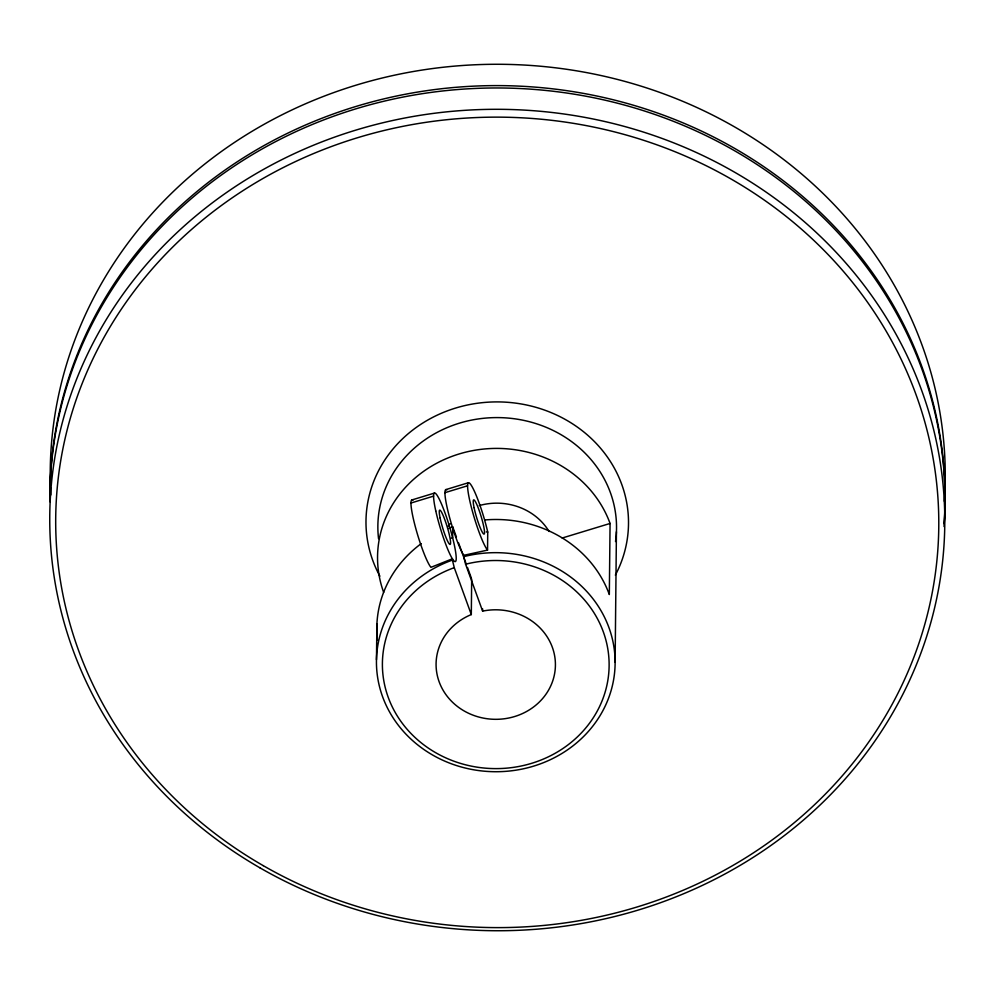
<?xml version="1.0" encoding="UTF-8"?>
<svg xmlns="http://www.w3.org/2000/svg" width="995" height="995" viewBox="0 0 995 995"><rect width="100%" height="100%" fill="white"/><g stroke="black" fill="none" stroke-linecap="round" stroke-linejoin="round"><path stroke-width="1.49" d="M487.538 550.098A35.808 4.627 73.1 0 1 471.033 506.02A35.808 4.627 73.1 0 1 471.244 485.274A35.808 4.627 73.1 0 1 487.737 532.039L487.538 550.098L463.732 555.334L463.72 556.64A119.338 109.525 0.6 0 1 612.286 686.102A119.338 109.525 0.6 0 1 418.124 745.23A119.338 109.525 0.6 0 1 452.402 560.085L452.414 558.78L430.935 567.337A35.808 4.627 73.1 0 1 415.45 527.213A35.808 4.627 73.1 0 1 412.875 500.323M448.608 528.469A119.338 109.525 0.6 0 1 452.75 526.915L452.638 537.698L451.158 538.258M463.72 556.64L465.585 564.215L482.625 611.117A59.675 54.762 0.6 0 1 553.78 677.408A59.675 54.762 0.6 0 1 457.688 706.674A59.675 54.762 0.6 0 1 471.307 614.562L471.68 579.015M482.625 611.117L482.65 608.89M383.672 592.398A119.338 109.525 0.6 0 1 459.105 453.969A119.338 109.525 0.6 0 1 610.072 523.457L609.326 594.537A119.338 109.525 0.6 0 0 484.926 519.95M615.121 662.11L616.427 531.753M376.471 659.685L376.906 624.002M411.806 499.975L434.442 493.085M445.76 489.639L468.409 482.737M410.947 503.022L433.596 496.132M444.914 492.687L467.55 485.784M562.175 538.034L610.072 523.457M486.319 531.964L487.737 532.039M452.75 526.915L456.431 537.039M458.533 542.835L466.419 564.551M467.476 567.436L471.157 577.573M452.402 560.085L454.267 567.66L471.307 614.562M945.026 488.993A447.526 410.711 0.6 0 1 944.392 501.331M50.795 495.025A447.526 410.711 0.6 0 1 50.447 487.363M50.322 482.712A447.526 410.711 0.6 0 1 497.823 64.277A447.526 410.711 0.6 0 1 945.163 484.341M50.036 501.269A447.526 410.711 0.6 0 1 508.967 85.757A447.526 410.711 0.6 0 1 944.081 523.756M464.192 556.031A35.808 4.627 73.1 0 1 449.006 515.323A35.808 4.627 73.1 0 1 446.842 489.988M465.585 564.215A113.368 104.052 0.6 0 1 606.415 687.358A113.368 104.052 0.6 0 1 422.054 743.501A113.368 104.052 0.6 0 1 454.267 567.66M377.441 640.22A119.338 109.525 0.6 0 1 421.221 543.631M448.247 526.106A59.675 54.762 0.6 0 1 450.088 523.855M479.267 505.572A59.675 54.762 0.6 0 1 549.091 531.517M49.986 501.754A447.526 410.711 0.6 0 1 510.199 88.157A447.526 410.711 0.6 0 1 944.031 526.542M378.548 538.705A119.338 109.525 0.6 0 1 498.532 417.601A119.338 109.525 0.6 0 1 615.519 541.541M379.903 576.192A131.278 120.482 0.6 0 1 496.368 401.905A131.278 120.482 0.6 0 1 615.358 575.147M435.785 510.982A35.808 4.627 73.1 0 0 455.3 561.578A35.808 4.627 73.1 0 0 443.683 509.39A35.808 4.627 73.1 0 0 435.785 510.982M440.113 518.022A17.898 2.313 73.1 0 0 449.927 544.427A17.898 2.313 73.1 0 0 444.74 519.49A17.898 2.313 73.1 0 0 440.113 518.022M474.08 507.686A17.898 2.313 73.1 0 0 483.881 534.091A17.898 2.313 73.1 0 0 478.694 509.154A17.898 2.313 73.1 0 0 474.08 507.686M260.081 867.914A447.526 410.711 0.6 0 0 944.516 535.123A447.526 410.711 0.6 0 0 287.207 157.011A447.526 410.711 0.6 0 0 260.081 867.914M263.227 865.638A441.556 405.239 0.6 0 0 938.521 537.288A441.556 405.239 0.6 0 0 289.98 164.212A441.556 405.239 0.6 0 0 263.227 865.638"/></g></svg>
